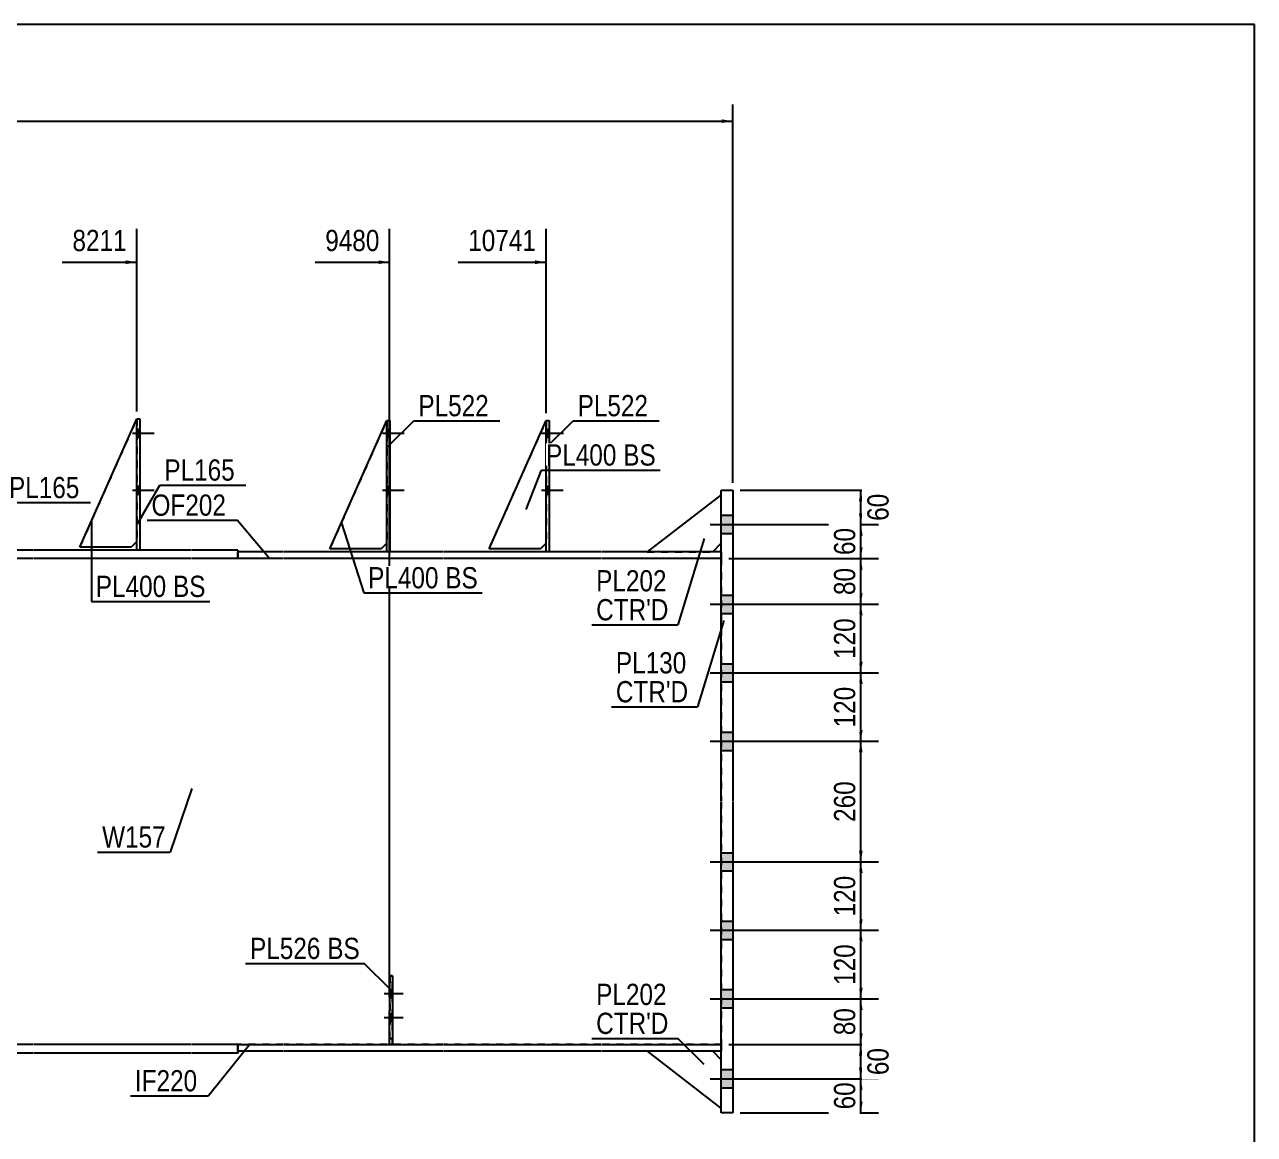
# Model space of a CAD drawing. Header units: millimetres. Extents: x 2 to 405, y 5 to 282.
# Drawn here: x 239.2 to 405, y 132.4 to 282 of the extents above; entities that cross this region are included whole.
import ezdxf

# ---------------------------------------------------------------- set-up
doc = ezdxf.new("R2010")
doc.units = ezdxf.units.MM
doc.linetypes.add('DXK_LINE_DOT1', pattern=[1.8814, 0.9407, -0.9407])
doc.linetypes.add('DXK_LINE_DOT2', pattern=[3.9198, 1.9599, -1.9599])
doc.styles.add('Arial Narrow', font='ARIALN.TTF', dxfattribs={"height": 0.2})

# ---------------------------------------------------------------- blocks, each defined once
blk = doc.blocks.new('Unknown-623473180-1210')
at = {"color": 5, "linetype": 'Continuous'}
for p, q in [((405, 282), (5, 282)), ((405, 5), (405, 282))]:
    blk.add_line(p, q, dxfattribs=at)
blk = doc.blocks.new('Bolt-623473180-1616 - 1485')
at = {"linetype": 'Continuous'}
for points in [[(309.92, 226.4), (309.92, 227.48), (309.54, 227.48), (309.54, 226.4)], [(309.92, 226.4), (309.92, 227.48), (309.54, 227.48), (309.54, 226.4)], [(309.92, 226.4), (309.92, 227.48), (309.54, 227.48), (309.54, 226.4)], [(309.92, 218.71), (309.92, 219.79), (309.54, 219.79), (309.54, 218.71)], [(309.92, 218.71), (309.92, 219.79), (309.54, 219.79), (309.54, 218.71)], [(309.92, 218.71), (309.92, 219.79), (309.54, 219.79), (309.54, 218.71)]]:
    blk.add_hatch(color=3, dxfattribs=at).paths.add_polyline_path(points)
at = {"color": 3, "linetype": 'Continuous'}
for p, q in [((309.54, 227.48), (309.92, 227.48)), ((309.54, 227.48), (309.92, 227.48)), ((309.54, 227.48), (309.92, 227.48)), ((308.92, 226.94), (311.85, 226.94)), ((308.92, 226.94), (311.85, 226.94)), ((308.92, 226.94), (311.85, 226.94)), ((309.54, 226.4), (309.92, 226.4)), ((309.54, 226.4), (309.92, 226.4)), ((309.54, 226.4), (309.92, 226.4)), ((308.92, 219.25), (311.84, 219.25)), ((308.92, 219.25), (311.84, 219.25)), ((308.92, 219.25), (311.84, 219.25)), ((309.54, 219.79), (309.92, 219.79)), ((309.54, 219.79), (309.92, 219.79)), ((309.54, 219.79), (309.92, 219.79)), ((309.54, 218.71), (309.92, 218.71)), ((309.54, 218.71), (309.92, 218.71)), ((309.54, 218.71), (309.92, 218.71))]:
    blk.add_line(p, q, dxfattribs=at)
blk = doc.blocks.new('Part-623473180-1509 - 1485')
at = {"color": 2, "linetype": 'Continuous'}
for p, q in [((274.11, 210.94), (267.96, 210.94)), ((267.96, 210.02), (267.96, 210.94)), ((295.59, 210.94), (274.21, 210.94)), ((316.88, 210.94), (295.69, 210.94)), ((333.14, 210.94), (316.98, 210.94)), ((333.14, 210.94), (333.14, 210.02)), ((274.11, 210.02), (267.96, 210.02)), ((295.59, 210.02), (274.21, 210.02)), ((316.88, 210.02), (295.69, 210.02)), ((333.14, 210.02), (316.98, 210.02))]:
    blk.add_line(p, q, dxfattribs=at)
blk = doc.blocks.new('Part-623473180-1514 - 1485')
at = {"color": 2, "linetype": 'Continuous'}
for p, q in [((126.71, 211.17), (107.38, 211.17)), ((107.38, 210.02), (107.38, 211.17)), ((148.18, 211.17), (126.81, 211.17)), ((194.99, 211.17), (148.28, 211.17)), ((218.94, 211.17), (195.09, 211.17)), ((240.41, 211.17), (219.04, 211.17)), ((261.71, 211.17), (240.51, 211.17)), ((267.96, 211.17), (261.81, 211.17)), ((267.96, 211.17), (267.96, 210.02)), ((126.71, 210.02), (107.38, 210.02)), ((148.18, 210.02), (126.81, 210.02)), ((194.99, 210.02), (148.28, 210.02)), ((218.94, 210.02), (195.09, 210.02)), ((240.41, 210.02), (219.04, 210.02)), ((261.71, 210.02), (240.51, 210.02)), ((267.96, 210.02), (261.81, 210.02))]:
    blk.add_line(p, q, dxfattribs=at)
blk = doc.blocks.new('Part-623473180-1885 - 1485')
at = {"color": 2, "linetype": 'Continuous'}
for p, q in [((323.14, 143.61), (333.14, 135.92)), ((333.14, 142.45), (331.98, 143.61))]:
    blk.add_line(p, q, dxfattribs=at)
at = {"color": 7, "linetype": 'DXK_LINE_DOT1'}
for p, q in [((331.98, 143.61), (323.14, 143.61)), ((333.14, 135.92), (333.14, 142.45))]:
    blk.add_line(p, q, dxfattribs=at)
blk = doc.blocks.new('Part-623473180-1580 - 1485')
at = {"color": 2, "linetype": 'Continuous'}
for p, q in [((267.96, 143.61), (267.96, 144.53)), ((267.96, 144.53), (274.11, 144.53)), ((274.21, 144.53), (295.59, 144.53)), ((295.69, 144.53), (316.88, 144.53)), ((316.98, 144.53), (333.14, 144.53)), ((333.14, 144.53), (333.14, 143.61)), ((274.11, 143.61), (267.96, 143.61)), ((295.59, 143.61), (274.21, 143.61)), ((316.88, 143.61), (295.69, 143.61)), ((333.14, 143.61), (316.98, 143.61))]:
    blk.add_line(p, q, dxfattribs=at)
blk = doc.blocks.new('Part-623473180-1718 - 1485')
at = {"color": 2, "linetype": 'Continuous'}
for p, q in [((254.36, 211.17), (254.36, 228.86)), ((254.36, 228.86), (254.75, 228.86)), ((254.75, 228.86), (254.74, 211.17))]:
    blk.add_line(p, q, dxfattribs=at)
at = {"color": 7, "linetype": 'DXK_LINE_DOT1'}
blk.add_line((254.74, 211.17), (254.36, 211.17), dxfattribs=at)
blk = doc.blocks.new('Part-623473180-1740 - 1485')
at = {"color": 2, "linetype": 'Continuous'}
for p, q in [((309.54, 210.94), (309.54, 228.63)), ((309.54, 228.63), (309.92, 228.63)), ((309.92, 228.63), (309.92, 210.94))]:
    blk.add_line(p, q, dxfattribs=at)
at = {"color": 7, "linetype": 'DXK_LINE_DOT1'}
blk.add_line((309.92, 210.94), (309.54, 210.94), dxfattribs=at)
blk = doc.blocks.new('Bolt-623473180-1615 - 1485')
at = {"linetype": 'Continuous'}
for points in [[(254.75, 226.4), (254.75, 227.48), (254.36, 227.48), (254.36, 226.4)], [(254.75, 226.4), (254.75, 227.48), (254.36, 227.48), (254.36, 226.4)], [(254.75, 226.4), (254.75, 227.48), (254.36, 227.48), (254.36, 226.4)], [(254.75, 218.71), (254.75, 219.79), (254.36, 219.79), (254.36, 218.71)], [(254.75, 218.71), (254.75, 219.79), (254.36, 219.79), (254.36, 218.71)], [(254.75, 218.71), (254.75, 219.79), (254.36, 219.79), (254.36, 218.71)]]:
    blk.add_hatch(color=3, dxfattribs=at).paths.add_polyline_path(points)
at = {"color": 3, "linetype": 'Continuous'}
for p, q in [((254.36, 227.48), (254.75, 227.48)), ((254.36, 227.48), (254.75, 227.48)), ((254.36, 227.48), (254.75, 227.48)), ((253.75, 226.94), (256.67, 226.94)), ((253.75, 226.94), (256.67, 226.94)), ((253.75, 226.94), (256.67, 226.94)), ((254.36, 226.4), (254.75, 226.4)), ((254.36, 226.4), (254.75, 226.4)), ((254.36, 226.4), (254.75, 226.4)), ((253.75, 219.25), (256.67, 219.25)), ((253.75, 219.25), (256.67, 219.25)), ((253.75, 219.25), (256.67, 219.25)), ((254.36, 219.79), (254.75, 219.79)), ((254.36, 219.79), (254.75, 219.79)), ((254.36, 219.79), (254.75, 219.79)), ((254.36, 218.71), (254.75, 218.71)), ((254.36, 218.71), (254.75, 218.71)), ((254.36, 218.71), (254.75, 218.71))]:
    blk.add_line(p, q, dxfattribs=at)
blk = doc.blocks.new('Bolt-623473180-1626 - 1485')
at = {"linetype": 'Continuous'}
for points in [[(288.45, 226.4), (288.45, 227.48), (288.06, 227.48), (288.06, 226.4)], [(288.45, 226.4), (288.45, 227.48), (288.06, 227.48), (288.06, 226.4)], [(288.45, 226.4), (288.45, 227.48), (288.06, 227.48), (288.06, 226.4)], [(288.45, 218.71), (288.45, 219.79), (288.06, 219.79), (288.06, 218.71)], [(288.45, 218.71), (288.45, 219.79), (288.06, 219.79), (288.06, 218.71)], [(288.45, 218.71), (288.45, 219.79), (288.06, 219.79), (288.06, 218.71)]]:
    blk.add_hatch(color=3, dxfattribs=at).paths.add_polyline_path(points)
at = {"color": 3, "linetype": 'Continuous'}
for p, q in [((288.06, 227.48), (288.45, 227.48)), ((288.06, 227.48), (288.45, 227.48)), ((288.06, 227.48), (288.45, 227.48)), ((287.45, 226.94), (290.37, 226.94)), ((287.45, 226.94), (290.37, 226.94)), ((287.45, 226.94), (290.37, 226.94)), ((288.06, 226.4), (288.45, 226.4)), ((288.06, 226.4), (288.45, 226.4)), ((288.06, 226.4), (288.45, 226.4)), ((287.45, 219.25), (290.37, 219.25)), ((287.45, 219.25), (290.37, 219.25)), ((287.45, 219.25), (290.37, 219.25)), ((288.06, 219.79), (288.45, 219.79)), ((288.06, 219.79), (288.45, 219.79)), ((288.06, 219.79), (288.45, 219.79)), ((288.06, 218.71), (288.45, 218.71)), ((288.06, 218.71), (288.45, 218.71)), ((288.06, 218.71), (288.45, 218.71))]:
    blk.add_line(p, q, dxfattribs=at)
blk = doc.blocks.new('Bolt-623473180-1629 - 1485')
at = {"linetype": 'Continuous'}
for points in [[(333.14, 215.86), (333.14, 213.4), (334.67, 213.4), (334.67, 215.86)], [(333.14, 215.86), (333.14, 213.4), (334.67, 213.4), (334.67, 215.86)], [(333.14, 205.09), (333.14, 202.63), (334.67, 202.63), (334.67, 205.09)], [(333.14, 205.09), (333.14, 202.63), (334.67, 202.63), (334.67, 205.09)], [(333.14, 195.86), (333.14, 193.4), (334.67, 193.4), (334.67, 195.86)], [(333.14, 195.86), (333.14, 193.4), (334.67, 193.4), (334.67, 195.86)], [(333.14, 186.63), (333.14, 184.17), (334.67, 184.17), (334.67, 186.63)], [(333.14, 186.63), (333.14, 184.17), (334.67, 184.17), (334.67, 186.63)], [(333.14, 170.38), (333.14, 167.92), (334.67, 167.92), (334.67, 170.38)], [(333.14, 170.38), (333.14, 167.92), (334.67, 167.92), (334.67, 170.38)], [(333.14, 161.15), (333.14, 158.68), (334.67, 158.68), (334.67, 161.15)], [(333.14, 161.15), (333.14, 158.68), (334.67, 158.68), (334.67, 161.15)], [(333.14, 151.92), (333.14, 149.45), (334.67, 149.45), (334.67, 151.92)], [(333.14, 151.92), (333.14, 149.45), (334.67, 149.45), (334.67, 151.92)], [(333.14, 141.15), (333.14, 138.68), (334.67, 138.68), (334.67, 141.15)], [(333.14, 141.15), (333.14, 138.68), (334.67, 138.68), (334.67, 141.15)]]:
    blk.add_hatch(color=3, dxfattribs=at).paths.add_polyline_path(points)
at = {"color": 3, "linetype": 'Continuous'}
for p, q in [((333.14, 215.86), (334.67, 215.86)), ((333.14, 215.86), (334.67, 215.86)), ((331.62, 214.63), (340.83, 214.63)), ((331.62, 214.63), (340.83, 214.63)), ((333.14, 213.4), (334.67, 213.4)), ((333.14, 213.4), (334.67, 213.4)), ((333.14, 205.09), (334.67, 205.09)), ((333.14, 205.09), (334.67, 205.09)), ((331.62, 203.86), (340.83, 203.86)), ((331.62, 203.86), (340.83, 203.86)), ((333.14, 202.63), (334.67, 202.63)), ((333.14, 202.63), (334.67, 202.63)), ((333.14, 195.86), (334.67, 195.86)), ((333.14, 195.86), (334.67, 195.86)), ((331.62, 194.63), (340.83, 194.63)), ((331.62, 194.63), (340.83, 194.63)), ((333.14, 193.4), (334.67, 193.4)), ((333.14, 193.4), (334.67, 193.4)), ((333.14, 186.63), (334.67, 186.63)), ((333.14, 186.63), (334.67, 186.63)), ((331.62, 185.4), (340.83, 185.4)), ((331.62, 185.4), (340.83, 185.4)), ((333.14, 184.17), (334.67, 184.17)), ((333.14, 184.17), (334.67, 184.17)), ((331.62, 169.15), (340.83, 169.15)), ((331.62, 169.15), (340.83, 169.15)), ((333.14, 170.38), (334.67, 170.38)), ((333.14, 170.38), (334.67, 170.38)), ((333.14, 167.92), (334.67, 167.92)), ((333.14, 167.92), (334.67, 167.92)), ((333.14, 161.15), (334.67, 161.15)), ((333.14, 161.15), (334.67, 161.15)), ((331.62, 159.92), (340.83, 159.92)), ((331.62, 159.92), (340.83, 159.92)), ((333.14, 158.68), (334.67, 158.68)), ((333.14, 158.68), (334.67, 158.68)), ((333.14, 151.92), (334.67, 151.92)), ((333.14, 151.92), (334.67, 151.92)), ((331.62, 150.68), (340.83, 150.68)), ((331.62, 150.68), (340.83, 150.68)), ((333.14, 149.45), (334.67, 149.45)), ((333.14, 149.45), (334.67, 149.45)), ((333.14, 141.15), (334.67, 141.15)), ((333.14, 141.15), (334.67, 141.15)), ((331.62, 139.92), (340.83, 139.92)), ((331.62, 139.92), (340.83, 139.92)), ((333.14, 138.68), (334.67, 138.68)), ((333.14, 138.68), (334.67, 138.68))]:
    blk.add_line(p, q, dxfattribs=at)
blk = doc.blocks.new('Part-623473180-1637 - 1485')
at = {"color": 2, "linetype": 'Continuous'}
for p, q in [((202.63, 210.02), (202.63, 201.55)), ((202.63, 177.32), (202.63, 192.32)), ((202.63, 144.53), (202.63, 177.22))]:
    blk.add_line(p, q, dxfattribs=at)
at = {"color": 7, "linetype": 'DXK_LINE_DOT1'}
for p, q in [((218.94, 210.02), (202.63, 210.02)), ((240.41, 210.02), (219.04, 210.02)), ((261.71, 210.02), (240.51, 210.02)), ((274.11, 210.02), (261.81, 210.02)), ((295.59, 210.02), (274.21, 210.02)), ((316.88, 210.02), (295.69, 210.02)), ((333.14, 210.02), (316.98, 210.02)), ((333.14, 210.02), (333.14, 177.32)), ((333.14, 177.22), (333.14, 144.53)), ((218.94, 144.53), (202.63, 144.53)), ((240.41, 144.53), (219.04, 144.53)), ((261.71, 144.53), (240.51, 144.53)), ((274.11, 144.53), (261.81, 144.53)), ((295.59, 144.53), (274.21, 144.53)), ((316.88, 144.53), (295.69, 144.53)), ((333.14, 144.53), (316.98, 144.53))]:
    blk.add_line(p, q, dxfattribs=at)
blk = doc.blocks.new('Part-623473180-1880 - 1485')
at = {"color": 2, "linetype": 'Continuous'}
for p, q in [((333.14, 218.63), (323.14, 210.94)), ((331.98, 210.94), (333.14, 212.09))]:
    blk.add_line(p, q, dxfattribs=at)
at = {"color": 7, "linetype": 'DXK_LINE_DOT1'}
for p, q in [((333.14, 212.09), (333.14, 218.63)), ((323.14, 210.94), (331.98, 210.94))]:
    blk.add_line(p, q, dxfattribs=at)
blk = doc.blocks.new('Part-623473180-1780 - 1485')
at = {"color": 2, "linetype": 'Continuous'}
for p, q in [((288.43, 144.55), (288.44, 153.79)), ((288.44, 153.79), (288.82, 153.79)), ((288.82, 153.79), (288.82, 144.55)), ((288.82, 144.55), (288.43, 144.55))]:
    blk.add_line(p, q, dxfattribs=at)
at = {"color": 7, "linetype": 'DXK_LINE_DOT1'}
blk.add_line((288.43, 145.32), (288.82, 145.32), dxfattribs=at)
blk = doc.blocks.new('Part-623473180-1785 - 1485')
at = {"color": 2, "linetype": 'Continuous'}
for p, q in [((280.37, 211.32), (288.06, 228.63)), ((287.29, 211.32), (280.37, 211.32)), ((288.06, 212.09), (287.29, 211.32))]:
    blk.add_line(p, q, dxfattribs=at)
at = {"color": 7, "linetype": 'DXK_LINE_DOT1'}
blk.add_line((288.06, 228.63), (288.06, 212.09), dxfattribs=at)
blk = doc.blocks.new('Part-623473180-1790 - 1485')
at = {"color": 2, "linetype": 'Continuous'}
for p, q in [((288.06, 210.94), (288.06, 228.63)), ((288.06, 228.63), (288.45, 228.63)), ((288.45, 228.63), (288.45, 210.94))]:
    blk.add_line(p, q, dxfattribs=at)
at = {"color": 7, "linetype": 'DXK_LINE_DOT1'}
blk.add_line((288.45, 210.94), (288.06, 210.94), dxfattribs=at)
blk = doc.blocks.new('Part-623473180-1914 - 1485')
at = {"color": 2, "linetype": 'Continuous'}
for p, q in [((333.14, 177.32), (333.14, 219.25)), ((333.14, 219.25), (334.67, 219.25)), ((334.67, 219.25), (334.67, 177.32)), ((333.14, 135.3), (333.14, 177.22)), ((334.67, 177.22), (334.68, 135.3)), ((334.68, 135.3), (333.14, 135.3))]:
    blk.add_line(p, q, dxfattribs=at)
blk = doc.blocks.new('Part-623473180-1973 - 1485')
at = {"color": 2, "linetype": 'Continuous'}
for p, q in [((126.71, 144.53), (105.07, 144.53)), ((105.07, 144.53), (105.07, 143.38)), ((148.18, 144.53), (126.81, 144.53)), ((194.99, 144.53), (148.28, 144.53)), ((218.94, 144.53), (195.09, 144.53)), ((240.41, 144.53), (219.04, 144.53)), ((261.71, 144.53), (240.51, 144.53)), ((267.96, 144.53), (261.81, 144.53)), ((267.96, 144.53), (267.96, 143.38)), ((126.71, 143.38), (105.07, 143.38)), ((148.18, 143.38), (126.81, 143.38)), ((194.99, 143.38), (148.28, 143.38)), ((218.94, 143.38), (195.09, 143.38)), ((240.41, 143.38), (219.04, 143.38)), ((261.71, 143.38), (240.51, 143.38)), ((267.96, 143.38), (261.81, 143.38))]:
    blk.add_line(p, q, dxfattribs=at)
blk = doc.blocks.new('Part-623473180-6126 - 1485')
at = {"color": 2, "linetype": 'Continuous'}
for p, q in [((246.67, 211.56), (254.36, 228.86)), ((254.36, 212.32), (253.59, 211.55)), ((253.59, 211.55), (246.67, 211.56))]:
    blk.add_line(p, q, dxfattribs=at)
at = {"color": 7, "linetype": 'DXK_LINE_DOT1'}
blk.add_line((254.36, 228.86), (254.36, 212.32), dxfattribs=at)
blk = doc.blocks.new('Part-623473180-6127 - 1485')
at = {"color": 7, "linetype": 'DXK_LINE_DOT1'}
for p, q in [((288.44, 153.79), (288.43, 144.55)), ((288.82, 153.79), (288.44, 153.79)), ((288.82, 144.55), (288.82, 153.79)), ((288.43, 144.55), (288.82, 144.55))]:
    blk.add_line(p, q, dxfattribs=at)
blk = doc.blocks.new('Part-623473180-6130 - 1485')
at = {"color": 2, "linetype": 'Continuous'}
for p, q in [((301.84, 211.32), (309.54, 228.63)), ((308.77, 211.32), (301.84, 211.32)), ((309.54, 212.09), (308.77, 211.32))]:
    blk.add_line(p, q, dxfattribs=at)
at = {"color": 7, "linetype": 'DXK_LINE_DOT1'}
blk.add_line((309.54, 228.63), (309.54, 212.09), dxfattribs=at)
blk = doc.blocks.new('Part-623473180-6132 - 1485')
at = {"color": 7, "linetype": 'DXK_LINE_DOT1'}
for p, q in [((280.37, 211.32), (288.06, 228.63)), ((287.29, 211.32), (280.37, 211.32)), ((288.06, 212.09), (287.29, 211.32))]:
    blk.add_line(p, q, dxfattribs=at)
blk = doc.blocks.new('Part-623473180-6139 - 1485')
at = {"color": 7, "linetype": 'DXK_LINE_DOT1'}
for p, q in [((246.67, 211.56), (254.36, 228.86)), ((254.36, 212.32), (253.59, 211.55)), ((253.59, 211.55), (246.67, 211.56))]:
    blk.add_line(p, q, dxfattribs=at)
blk = doc.blocks.new('Part-623473180-6140 - 1485')
at = {"color": 7, "linetype": 'DXK_LINE_DOT1'}
for p, q in [((301.84, 211.32), (309.54, 228.63)), ((308.77, 211.32), (301.84, 211.32)), ((309.54, 212.09), (308.77, 211.32))]:
    blk.add_line(p, q, dxfattribs=at)
blk = doc.blocks.new('Bolt-623473180-6144 - 1485')
at = {"linetype": 'Continuous'}
for points in [[(288.82, 150.87), (288.82, 151.95), (288.44, 151.95), (288.43, 150.87)], [(288.82, 147.63), (288.82, 148.71), (288.43, 148.71), (288.43, 147.63)]]:
    blk.add_hatch(color=3, dxfattribs=at).paths.add_polyline_path(points)
at = {"color": 3, "linetype": 'Continuous'}
for p, q in [((287.7, 151.41), (290.24, 151.41)), ((288.43, 150.87), (288.82, 150.87)), ((288.44, 151.95), (288.82, 151.95)), ((287.7, 148.17), (290.24, 148.17)), ((288.43, 148.71), (288.82, 148.71)), ((288.43, 147.63), (288.82, 147.63))]:
    blk.add_line(p, q, dxfattribs=at)
blk = doc.blocks.new('Bolt-623473180-6159 - 1485')
at = {"color": 3, "linetype": 'DXK_LINE_DOT2'}
for p, q in [((287.7, 151.41), (290.24, 151.41)), ((288.43, 150.87), (288.82, 150.87)), ((288.44, 151.95), (288.82, 151.95)), ((287.7, 148.17), (290.24, 148.17)), ((288.43, 148.71), (288.82, 148.71)), ((288.43, 147.63), (288.82, 147.63))]:
    blk.add_line(p, q, dxfattribs=at)
blk = doc.blocks.new('StraightDimension-623473180-12924 - 1485')
at = {"linetype": 'Continuous'}
blk.add_hatch(color=7, dxfattribs=at).paths.add_polyline_path([(286.93, 250.22), (288.43, 249.97), (286.93, 249.72)])
at = {"color": 7, "linetype": 'Continuous'}
for p, q in [((288.43, 150.92), (288.43, 254.47)), ((278.37, 249.97), (288.43, 249.97))]:
    blk.add_line(p, q, dxfattribs=at)
at = {"color": 0}
blk.add_wipeout([(287.66, 250.87), (287.66, 255.07), (279.15, 255.07), (279.15, 250.87)], dxfattribs=at)
at = {"color": 3, "style": 'Arial Narrow'}
blk.add_text('9480', height=2.863, dxfattribs=at).set_placement((279.75, 251.47))
blk = doc.blocks.new('StraightDimension-623473180-5554 - 1485')
at = {"linetype": 'Continuous'}
for points in [[(351.69, 217.75), (351.94, 219.25), (352.19, 217.75)], [(352.19, 216.13), (351.94, 214.63), (351.69, 216.13)]]:
    blk.add_hatch(color=7, dxfattribs=at).paths.add_polyline_path(points)
at = {"color": 7, "linetype": 'Continuous'}
for p, q in [((335.67, 219.25), (354.19, 219.25)), ((351.94, 214.63), (351.94, 219.25)), ((334.14, 214.63), (354.19, 214.63))]:
    blk.add_line(p, q, dxfattribs=at)
at = {"color": 0}
blk.add_wipeout([(356.29, 219.37), (352.09, 219.37), (352.09, 214.51), (356.29, 214.51)], dxfattribs=at)
at = {"color": 3, "style": 'Arial Narrow'}
blk.add_text('60', height=2.863, rotation=90.0002, dxfattribs=at).set_placement((355.69, 215.11))
blk = doc.blocks.new('StraightDimension-623473180-5564 - 1485')
at = {"linetype": 'Continuous'}
for points in [[(351.69, 138.42), (351.94, 139.92), (352.19, 138.42)], [(352.19, 136.8), (351.94, 135.3), (351.69, 136.8)]]:
    blk.add_hatch(color=7, dxfattribs=at).paths.add_polyline_path(points)
at = {"color": 7, "linetype": 'Continuous'}
for p, q in [((334.14, 139.92), (354.34, 139.92)), ((351.94, 135.3), (351.94, 139.92)), ((335.68, 135.3), (354.34, 135.3))]:
    blk.add_line(p, q, dxfattribs=at)
at = {"color": 0}
blk.add_wipeout([(351.79, 140.04), (347.59, 140.04), (347.59, 135.18), (351.79, 135.18)], dxfattribs=at)
at = {"color": 3, "style": 'Arial Narrow'}
blk.add_text('60', height=2.863, rotation=90.0002, dxfattribs=at).set_placement((351.19, 135.78))
blk = doc.blocks.new('StraightDimension-623473180-5555 - 1485')
at = {"linetype": 'Continuous'}
for points in [[(351.69, 213.13), (351.94, 214.63), (352.19, 213.13)], [(352.19, 211.52), (351.94, 210.02), (351.69, 211.52)]]:
    blk.add_hatch(color=7, dxfattribs=at).paths.add_polyline_path(points)
at = {"color": 7, "linetype": 'Continuous'}
for p, q in [((334.14, 214.63), (354.34, 214.63)), ((351.94, 210.02), (351.94, 214.63)), ((334.14, 210.02), (354.34, 210.02))]:
    blk.add_line(p, q, dxfattribs=at)
at = {"color": 0}
blk.add_wipeout([(351.79, 214.75), (347.59, 214.75), (347.59, 209.9), (351.79, 209.9)], dxfattribs=at)
at = {"color": 3, "style": 'Arial Narrow'}
blk.add_text('60', height=2.863, rotation=90.0002, dxfattribs=at).set_placement((351.19, 210.5))
blk = doc.blocks.new('StraightDimension-623473180-2242 - 1485')
at = {"linetype": 'Continuous'}
blk.add_hatch(color=7, dxfattribs=at).paths.add_polyline_path([(333.17, 269.23), (334.67, 268.98), (333.17, 268.73)])
at = {"color": 7, "linetype": 'Continuous'}
for p, q in [((334.67, 220.25), (334.67, 271.23)), ((36.82, 268.98), (334.67, 268.98))]:
    blk.add_line(p, q, dxfattribs=at)
blk = doc.blocks.new('StraightDimension-623473180-5556 - 1485')
at = {"linetype": 'Continuous'}
for points in [[(351.69, 208.52), (351.94, 210.02), (352.19, 208.52)], [(352.19, 205.36), (351.94, 203.86), (351.69, 205.36)]]:
    blk.add_hatch(color=7, dxfattribs=at).paths.add_polyline_path(points)
at = {"color": 7, "linetype": 'Continuous'}
for p, q in [((334.14, 210.02), (354.34, 210.02)), ((351.94, 203.86), (351.94, 210.02)), ((334.14, 203.86), (354.34, 203.86))]:
    blk.add_line(p, q, dxfattribs=at)
at = {"color": 0}
blk.add_wipeout([(351.79, 209.37), (347.59, 209.37), (347.59, 204.51), (351.79, 204.51)], dxfattribs=at)
at = {"color": 3, "style": 'Arial Narrow'}
blk.add_text('80', height=2.863, rotation=90.0002, dxfattribs=at).set_placement((351.19, 205.11))
blk = doc.blocks.new('StraightDimension-623473180-5557 - 1485')
at = {"linetype": 'Continuous'}
for points in [[(351.69, 202.36), (351.94, 203.86), (352.19, 202.36)], [(352.19, 196.13), (351.94, 194.63), (351.69, 196.13)]]:
    blk.add_hatch(color=7, dxfattribs=at).paths.add_polyline_path(points)
at = {"color": 7, "linetype": 'Continuous'}
for p, q in [((334.14, 203.86), (354.34, 203.86)), ((351.94, 194.63), (351.94, 203.86)), ((334.14, 194.63), (354.34, 194.63))]:
    blk.add_line(p, q, dxfattribs=at)
at = {"color": 0}
blk.add_wipeout([(351.79, 202.59), (347.59, 202.59), (347.59, 195.9), (351.79, 195.9)], dxfattribs=at)
at = {"color": 3, "style": 'Arial Narrow'}
blk.add_text('120', height=2.863, rotation=90.0002, dxfattribs=at).set_placement((351.19, 196.5))
blk = doc.blocks.new('StraightDimension-623473180-5558 - 1485')
at = {"linetype": 'Continuous'}
for points in [[(351.69, 193.13), (351.94, 194.63), (352.19, 193.13)], [(352.19, 186.9), (351.94, 185.4), (351.69, 186.9)]]:
    blk.add_hatch(color=7, dxfattribs=at).paths.add_polyline_path(points)
at = {"color": 7, "linetype": 'Continuous'}
for p, q in [((334.14, 194.63), (354.34, 194.63)), ((351.94, 185.4), (351.94, 194.63)), ((334.14, 185.4), (354.34, 185.4))]:
    blk.add_line(p, q, dxfattribs=at)
at = {"color": 0}
blk.add_wipeout([(351.79, 193.36), (347.59, 193.36), (347.59, 186.67), (351.79, 186.67)], dxfattribs=at)
at = {"color": 3, "style": 'Arial Narrow'}
blk.add_text('120', height=2.863, rotation=90.0002, dxfattribs=at).set_placement((351.19, 187.27))
blk = doc.blocks.new('StraightDimension-623473180-5559 - 1485')
at = {"linetype": 'Continuous'}
for points in [[(351.69, 183.9), (351.94, 185.4), (352.19, 183.9)], [(352.19, 170.65), (351.94, 169.15), (351.69, 170.65)]]:
    blk.add_hatch(color=7, dxfattribs=at).paths.add_polyline_path(points)
at = {"color": 7, "linetype": 'Continuous'}
for p, q in [((334.14, 185.4), (354.34, 185.4)), ((351.94, 169.15), (351.94, 185.4)), ((334.14, 169.15), (354.34, 169.15))]:
    blk.add_line(p, q, dxfattribs=at)
at = {"color": 0}
blk.add_wipeout([(351.79, 180.62), (347.59, 180.62), (347.59, 173.93), (351.79, 173.93)], dxfattribs=at)
at = {"color": 3, "style": 'Arial Narrow'}
blk.add_text('260', height=2.863, rotation=90.0002, dxfattribs=at).set_placement((351.19, 174.53))
blk = doc.blocks.new('StraightDimension-623473180-5560 - 1485')
at = {"linetype": 'Continuous'}
for points in [[(351.69, 167.65), (351.94, 169.15), (352.19, 167.65)], [(352.19, 161.42), (351.94, 159.92), (351.69, 161.42)]]:
    blk.add_hatch(color=7, dxfattribs=at).paths.add_polyline_path(points)
at = {"color": 7, "linetype": 'Continuous'}
for p, q in [((334.14, 169.15), (354.34, 169.15)), ((351.94, 159.92), (351.94, 169.15)), ((334.14, 159.92), (354.34, 159.92))]:
    blk.add_line(p, q, dxfattribs=at)
at = {"color": 0}
blk.add_wipeout([(351.79, 167.87), (347.59, 167.87), (347.59, 161.19), (351.79, 161.19)], dxfattribs=at)
at = {"color": 3, "style": 'Arial Narrow'}
blk.add_text('120', height=2.863, rotation=90.0002, dxfattribs=at).set_placement((351.19, 161.79))
blk = doc.blocks.new('StraightDimension-623473180-5561 - 1485')
at = {"linetype": 'Continuous'}
for points in [[(351.69, 158.42), (351.94, 159.92), (352.19, 158.42)], [(352.19, 152.18), (351.94, 150.68), (351.69, 152.18)]]:
    blk.add_hatch(color=7, dxfattribs=at).paths.add_polyline_path(points)
at = {"color": 7, "linetype": 'Continuous'}
for p, q in [((334.14, 159.92), (354.34, 159.92)), ((351.94, 150.68), (351.94, 159.92)), ((334.14, 150.68), (354.34, 150.68))]:
    blk.add_line(p, q, dxfattribs=at)
at = {"color": 0}
blk.add_wipeout([(351.79, 158.64), (347.59, 158.64), (347.59, 151.96), (351.79, 151.96)], dxfattribs=at)
at = {"color": 3, "style": 'Arial Narrow'}
blk.add_text('120', height=2.863, rotation=90.0002, dxfattribs=at).set_placement((351.19, 152.56))
blk = doc.blocks.new('StraightDimension-623473180-5562 - 1485')
at = {"linetype": 'Continuous'}
for points in [[(351.69, 149.18), (351.94, 150.68), (352.19, 149.18)], [(352.19, 146.03), (351.94, 144.53), (351.69, 146.03)]]:
    blk.add_hatch(color=7, dxfattribs=at).paths.add_polyline_path(points)
at = {"color": 7, "linetype": 'Continuous'}
for p, q in [((334.14, 150.68), (354.34, 150.68)), ((351.94, 144.53), (351.94, 150.68)), ((334.14, 144.53), (354.34, 144.53))]:
    blk.add_line(p, q, dxfattribs=at)
at = {"color": 0}
blk.add_wipeout([(351.79, 150.04), (347.59, 150.04), (347.59, 145.18), (351.79, 145.18)], dxfattribs=at)
at = {"color": 3, "style": 'Arial Narrow'}
blk.add_text('80', height=2.863, rotation=90.0002, dxfattribs=at).set_placement((351.19, 145.78))
blk = doc.blocks.new('StraightDimension-623473180-5563 - 1485')
at = {"linetype": 'Continuous'}
for points in [[(351.69, 143.03), (351.94, 144.53), (352.19, 143.03)], [(352.19, 141.42), (351.94, 139.92), (351.69, 141.42)]]:
    blk.add_hatch(color=7, dxfattribs=at).paths.add_polyline_path(points)
at = {"color": 7, "linetype": 'Continuous'}
for p, q in [((334.14, 144.53), (354.19, 144.53)), ((351.94, 139.92), (351.94, 144.53)), ((334.14, 139.92), (354.19, 139.92))]:
    blk.add_line(p, q, dxfattribs=at)
at = {"color": 0}
blk.add_wipeout([(356.29, 144.65), (352.09, 144.65), (352.09, 139.8), (356.29, 139.8)], dxfattribs=at)
at = {"color": 3, "style": 'Arial Narrow'}
blk.add_text('60', height=2.863, rotation=90.0002, dxfattribs=at).set_placement((355.69, 140.4))
blk = doc.blocks.new('StraightDimension-623473180-12923 - 1485')
at = {"linetype": 'Continuous'}
blk.add_hatch(color=7, dxfattribs=at).paths.add_polyline_path([(308.04, 250.22), (309.54, 249.97), (308.04, 249.72)])
at = {"color": 7, "linetype": 'Continuous'}
for p, q in [((309.54, 229.63), (309.54, 254.47)), ((297.65, 249.97), (309.54, 249.97))]:
    blk.add_line(p, q, dxfattribs=at)
at = {"color": 0}
blk.add_wipeout([(308.76, 250.87), (308.76, 255.07), (298.42, 255.07), (298.42, 250.87)], dxfattribs=at)
at = {"color": 3, "style": 'Arial Narrow'}
blk.add_text('10741', height=2.863, dxfattribs=at).set_placement((299.02, 251.47))
blk = doc.blocks.new('StraightDimension-623473180-12925 - 1485')
at = {"linetype": 'Continuous'}
blk.add_hatch(color=7, dxfattribs=at).paths.add_polyline_path([(252.86, 250.22), (254.36, 249.97), (252.86, 249.72)])
at = {"color": 7, "linetype": 'Continuous'}
for p, q in [((254.36, 229.86), (254.36, 254.47)), ((244.3, 249.97), (254.36, 249.97))]:
    blk.add_line(p, q, dxfattribs=at)
at = {"color": 0}
blk.add_wipeout([(253.59, 250.87), (253.59, 255.07), (245.07, 255.07), (245.07, 250.87)], dxfattribs=at)
at = {"color": 3, "style": 'Arial Narrow'}
blk.add_text('8211', height=2.863, dxfattribs=at).set_placement((245.67, 251.47))
blk = doc.blocks.new('Mark-623473180-1505 - 1485')
at = {"color": 7, "linetype": 'Continuous'}
blk.add_line((272.19, 210.08), (267.88, 215.2), dxfattribs=at)
at = {"color": 0}
blk.add_wipeout([(266.38, 215.8), (266.38, 218.8), (256.33, 218.8), (256.33, 215.8)], dxfattribs=at)
blk.add_wipeout([(266.38, 215.8), (266.38, 218.8), (256.33, 218.8), (256.33, 215.8)], dxfattribs=at)
at = {"color": 7, "linetype": 'Continuous'}
blk.add_line((255.73, 215.2), (267.88, 215.2), dxfattribs=at)
at = {"color": 3, "style": 'Arial Narrow'}
blk.add_text('OF202', height=2.863, dxfattribs=at).set_placement((256.33, 215.8))
blk = doc.blocks.new('Mark-623473180-1881 - 1485')
at = {"color": 7, "linetype": 'Continuous'}
blk.add_line((330.81, 141.81), (327.27, 145.35), dxfattribs=at)
at = {"color": 0}
for points in [[(325.77, 149.85), (325.77, 152.85), (316.27, 152.85), (316.27, 149.85)], [(326.03, 145.95), (326.03, 148.95), (316.27, 148.95), (316.27, 145.95)]]:
    blk.add_wipeout(points, dxfattribs=at)
for points in [[(325.77, 149.85), (325.77, 152.85), (316.27, 152.85), (316.27, 149.85)], [(326.03, 145.95), (326.03, 148.95), (316.27, 148.95), (316.27, 145.95)]]:
    blk.add_wipeout(points, dxfattribs=at)
at = {"color": 7, "linetype": 'Continuous'}
blk.add_line((315.67, 145.35), (327.27, 145.35), dxfattribs=at)
at = {"color": 3, "style": 'Arial Narrow'}
blk.add_text('PL202', height=2.863, dxfattribs=at).set_placement((316.27, 149.85))
at = {"color": 1, "style": 'Arial Narrow'}
blk.add_text("CTR'D", height=2.863, dxfattribs=at).set_placement((316.27, 145.95))
blk = doc.blocks.new('Mark-623473180-1576 - 1485')
at = {"color": 7, "linetype": 'Continuous'}
blk.add_line((269.52, 144.49), (263.99, 137.61), dxfattribs=at)
at = {"color": 0}
blk.add_wipeout([(262.49, 138.21), (262.49, 141.21), (254.09, 141.21), (254.09, 138.21)], dxfattribs=at)
blk.add_wipeout([(262.49, 138.21), (262.49, 141.21), (254.09, 141.21), (254.09, 138.21)], dxfattribs=at)
at = {"color": 7, "linetype": 'Continuous'}
blk.add_line((253.49, 137.61), (263.99, 137.61), dxfattribs=at)
at = {"color": 3, "style": 'Arial Narrow'}
blk.add_text('IF220', height=2.863, dxfattribs=at).set_placement((254.09, 138.21))
blk = doc.blocks.new('Mark-623473180-1910 - 1485')
at = {"color": 7, "linetype": 'Continuous'}
blk.add_line((333.47, 201.69), (329.93, 190.05), dxfattribs=at)
at = {"color": 0}
for points in [[(328.43, 194.55), (328.43, 197.55), (318.93, 197.55), (318.93, 194.55)], [(328.68, 190.65), (328.68, 193.65), (318.93, 193.65), (318.93, 190.65)]]:
    blk.add_wipeout(points, dxfattribs=at)
for points in [[(328.43, 194.55), (328.43, 197.55), (318.93, 197.55), (318.93, 194.55)], [(328.68, 190.65), (328.68, 193.65), (318.93, 193.65), (318.93, 190.65)]]:
    blk.add_wipeout(points, dxfattribs=at)
at = {"color": 7, "linetype": 'Continuous'}
blk.add_line((318.33, 190.05), (329.93, 190.05), dxfattribs=at)
at = {"color": 3, "style": 'Arial Narrow'}
blk.add_text('PL130', height=2.863, dxfattribs=at).set_placement((318.93, 194.55))
at = {"color": 1, "style": 'Arial Narrow'}
blk.add_text("CTR'D", height=2.863, dxfattribs=at).set_placement((318.93, 190.65))
blk = doc.blocks.new('Mark-623473180-1736 - 1485')
at = {"color": 0}
blk.add_wipeout([(323.27, 229.21), (323.27, 232.21), (313.77, 232.21), (313.77, 229.21)], dxfattribs=at)
blk.add_wipeout([(323.27, 229.21), (323.27, 232.21), (313.77, 232.21), (313.77, 229.21)], dxfattribs=at)
at = {"color": 7, "linetype": 'Continuous'}
for p, q in [((309.64, 225.07), (313.17, 228.61)), ((313.17, 228.61), (324.77, 228.61))]:
    blk.add_line(p, q, dxfattribs=at)
at = {"color": 3, "style": 'Arial Narrow'}
blk.add_text('PL522', height=2.863, dxfattribs=at).set_placement((313.77, 229.21))
blk = doc.blocks.new('Mark-623473180-1633 - 1485')
at = {"color": 0}
blk.add_wipeout([(258.26, 171.07), (258.26, 174.07), (249.67, 174.07), (249.67, 171.07)], dxfattribs=at)
blk.add_wipeout([(258.26, 171.07), (258.26, 174.07), (249.67, 174.07), (249.67, 171.07)], dxfattribs=at)
at = {"color": 7, "linetype": 'Continuous'}
for p in [(261.76, 179.04), (249.07, 170.47)]:
    blk.add_line(p, (258.86, 170.47), dxfattribs=at)
at = {"color": 3, "style": 'Arial Narrow'}
blk.add_text('W157', height=2.863, dxfattribs=at).set_placement((249.67, 171.07))
blk = doc.blocks.new('Mark-623473180-1714 - 1485')
at = {"color": 0}
blk.add_wipeout([(267.56, 220.53), (267.56, 223.53), (258.06, 223.53), (258.06, 220.53)], dxfattribs=at)
blk.add_wipeout([(267.56, 220.53), (267.56, 223.53), (258.06, 223.53), (258.06, 220.53)], dxfattribs=at)
at = {"color": 7, "linetype": 'Continuous'}
for p, q in [((254.46, 214.73), (257.46, 219.93)), ((257.46, 219.93), (269.06, 219.93))]:
    blk.add_line(p, q, dxfattribs=at)
at = {"color": 3, "style": 'Arial Narrow'}
blk.add_text('PL165', height=2.863, dxfattribs=at).set_placement((258.06, 220.53))
blk = doc.blocks.new('Mark-623473180-1771 - 1485')
at = {"color": 0}
blk.add_wipeout([(246.62, 218.17), (246.62, 221.17), (237.12, 221.17), (237.12, 218.17)], dxfattribs=at)
blk.add_wipeout([(246.62, 218.17), (246.62, 221.17), (237.12, 221.17), (237.12, 218.17)], dxfattribs=at)
at = {"color": 7, "linetype": 'Continuous'}
for p, q in [((232.99, 225.3), (236.52, 217.57)), ((236.52, 217.57), (248.12, 217.57))]:
    blk.add_line(p, q, dxfattribs=at)
at = {"color": 3, "style": 'Arial Narrow'}
blk.add_text('PL165', height=2.863, dxfattribs=at).set_placement((237.12, 218.17))
blk = doc.blocks.new('Mark-623473180-1786 - 1485')
at = {"color": 0}
blk.add_wipeout([(301.8, 229.21), (301.8, 232.21), (292.3, 232.21), (292.3, 229.21)], dxfattribs=at)
blk.add_wipeout([(301.8, 229.21), (301.8, 232.21), (292.3, 232.21), (292.3, 229.21)], dxfattribs=at)
at = {"color": 7, "linetype": 'Continuous'}
for p, q in [((288.16, 225.07), (291.7, 228.61)), ((291.7, 228.61), (303.3, 228.61))]:
    blk.add_line(p, q, dxfattribs=at)
at = {"color": 3, "style": 'Arial Narrow'}
blk.add_text('PL522', height=2.863, dxfattribs=at).set_placement((292.3, 229.21))
blk = doc.blocks.new('Mark-623473180-1876 - 1485')
at = {"color": 7, "linetype": 'Continuous'}
blk.add_line((330.81, 212.73), (327.27, 201.1), dxfattribs=at)
at = {"color": 0}
for points in [[(325.77, 205.6), (325.77, 208.6), (316.27, 208.6), (316.27, 205.6)], [(326.02, 201.7), (326.02, 204.7), (316.27, 204.7), (316.27, 201.7)]]:
    blk.add_wipeout(points, dxfattribs=at)
for points in [[(325.77, 205.6), (325.77, 208.6), (316.27, 208.6), (316.27, 205.6)], [(326.02, 201.7), (326.02, 204.7), (316.27, 204.7), (316.27, 201.7)]]:
    blk.add_wipeout(points, dxfattribs=at)
at = {"color": 7, "linetype": 'Continuous'}
blk.add_line((315.67, 201.1), (327.27, 201.1), dxfattribs=at)
at = {"color": 3, "style": 'Arial Narrow'}
blk.add_text('PL202', height=2.863, dxfattribs=at).set_placement((316.27, 205.6))
at = {"color": 1, "style": 'Arial Narrow'}
blk.add_text("CTR'D", height=2.863, dxfattribs=at).set_placement((316.27, 201.7))
blk = doc.blocks.new('MarkSet-623473180-6403 - 1485')
at = {"color": 0}
for points in [[(258.33, 204.85), (258.33, 207.85), (248.82, 207.85), (248.82, 204.85)], [(263.61, 204.85), (263.61, 207.85), (259.23, 207.85), (259.23, 204.85)]]:
    blk.add_wipeout(points, dxfattribs=at)
for points in [[(258.33, 204.85), (258.33, 207.85), (248.82, 207.85), (248.82, 204.85)], [(263.61, 204.85), (263.61, 207.85), (259.23, 207.85), (259.23, 204.85)]]:
    blk.add_wipeout(points, dxfattribs=at)
at = {"color": 7, "linetype": 'Continuous'}
for p, q in [((248.22, 215.03), (248.22, 204.25)), ((248.22, 204.25), (264.21, 204.25))]:
    blk.add_line(p, q, dxfattribs=at)
at = {"color": 3, "style": 'Arial Narrow'}
for s, p in [('PL400', (248.82, 204.85)), ('BS', (259.23, 204.85))]:
    blk.add_text(s, height=2.863, dxfattribs=at).set_placement(p)
blk = doc.blocks.new('MarkSet-623473180-6414 - 1485')
at = {"color": 0}
for points in [[(319.02, 222.56), (319.02, 225.56), (309.51, 225.56), (309.51, 222.56)], [(324.3, 222.56), (324.3, 225.56), (319.92, 225.56), (319.92, 222.56)]]:
    blk.add_wipeout(points, dxfattribs=at)
for points in [[(319.02, 222.56), (319.02, 225.56), (309.51, 225.56), (309.51, 222.56)], [(324.3, 222.56), (324.3, 225.56), (319.92, 225.56), (319.92, 222.56)]]:
    blk.add_wipeout(points, dxfattribs=at)
at = {"color": 7, "linetype": 'Continuous'}
for p, q in [((306.84, 216.66), (308.91, 221.96)), ((308.91, 221.96), (324.9, 221.96))]:
    blk.add_line(p, q, dxfattribs=at)
at = {"color": 3, "style": 'Arial Narrow'}
for s, p in [('PL400', (309.51, 222.56)), ('BS', (319.92, 222.56))]:
    blk.add_text(s, height=2.863, dxfattribs=at).set_placement(p)
blk = doc.blocks.new('MarkSet-623473180-8156 - 1485')
at = {"color": 0}
for points in [[(279.12, 156.05), (279.12, 159.05), (269.61, 159.05), (269.61, 156.05)], [(284.4, 156.05), (284.4, 159.05), (280.02, 159.05), (280.02, 156.05)]]:
    blk.add_wipeout(points, dxfattribs=at)
for points in [[(279.12, 156.05), (279.12, 159.05), (269.61, 159.05), (269.61, 156.05)], [(284.4, 156.05), (284.4, 159.05), (280.02, 159.05), (280.02, 156.05)]]:
    blk.add_wipeout(points, dxfattribs=at)
at = {"color": 7, "linetype": 'Continuous'}
for p in [(269.01, 155.45), (288.53, 151.92)]:
    blk.add_line(p, (285, 155.45), dxfattribs=at)
at = {"color": 3, "style": 'Arial Narrow'}
for s, p in [('PL526', (269.61, 156.05)), ('BS', (280.02, 156.05))]:
    blk.add_text(s, height=2.863, dxfattribs=at).set_placement(p)
blk = doc.blocks.new('MarkSet-623473180-8353 - 1485')
at = {"color": 0}
for points in [[(295.03, 206.01), (295.03, 209.01), (285.53, 209.01), (285.53, 206.01)], [(300.32, 206.01), (300.32, 209.01), (295.93, 209.01), (295.93, 206.01)]]:
    blk.add_wipeout(points, dxfattribs=at)
for points in [[(295.03, 206.01), (295.03, 209.01), (285.53, 209.01), (285.53, 206.01)], [(300.32, 206.01), (300.32, 209.01), (295.93, 209.01), (295.93, 206.01)]]:
    blk.add_wipeout(points, dxfattribs=at)
at = {"color": 7, "linetype": 'Continuous'}
for p, q in [((281.93, 214.81), (284.93, 205.41)), ((284.93, 205.41), (300.92, 205.41))]:
    blk.add_line(p, q, dxfattribs=at)
at = {"color": 3, "style": 'Arial Narrow'}
for s, p in [('PL400', (285.53, 206.01)), ('BS', (295.93, 206.01))]:
    blk.add_text(s, height=2.863, dxfattribs=at).set_placement(p)

msp = doc.modelspace()

# ---------------------------------------------------------------- block references
for name in ['Unknown-623473180-1210', 'Part-623473180-6126 - 1485', 'Part-623473180-6139 - 1485', 'Part-623473180-1718 - 1485', 'Bolt-623473180-1615 - 1485', 'Part-623473180-1785 - 1485', 'Part-623473180-6132 - 1485', 'Bolt-623473180-1626 - 1485', 'Part-623473180-1790 - 1485', 'Part-623473180-6130 - 1485', 'Part-623473180-6140 - 1485', 'Bolt-623473180-1616 - 1485', 'Part-623473180-1740 - 1485', 'Part-623473180-1914 - 1485', 'Part-623473180-1880 - 1485', 'Bolt-623473180-1629 - 1485', 'Part-623473180-1514 - 1485', 'Part-623473180-1509 - 1485', 'Part-623473180-1637 - 1485', 'Part-623473180-1780 - 1485', 'Part-623473180-6127 - 1485', 'Bolt-623473180-6144 - 1485', 'Bolt-623473180-6159 - 1485', 'Part-623473180-1973 - 1485', 'Part-623473180-1580 - 1485', 'Part-623473180-1885 - 1485']:
    msp.add_blockref(name, (0, 0))

# ---------------------------------------------------------------- next in the draw order: block references
for name in ['StraightDimension-623473180-12924 - 1485', 'StraightDimension-623473180-5554 - 1485', 'Mark-623473180-1505 - 1485', 'Mark-623473180-1633 - 1485', 'Mark-623473180-1881 - 1485', 'Mark-623473180-1576 - 1485', 'StraightDimension-623473180-5564 - 1485']:
    msp.add_blockref(name, (0, 0))

# ---------------------------------------------------------------- next in the draw order: block references
for name in ['StraightDimension-623473180-2242 - 1485', 'MarkSet-623473180-8353 - 1485', 'StraightDimension-623473180-5555 - 1485', 'MarkSet-623473180-8156 - 1485']:
    msp.add_blockref(name, (0, 0))

# ---------------------------------------------------------------- next in the draw order: block references
for name in ['StraightDimension-623473180-12925 - 1485', 'StraightDimension-623473180-12923 - 1485', 'Mark-623473180-1771 - 1485', 'Mark-623473180-1714 - 1485', 'StraightDimension-623473180-5556 - 1485']:
    msp.add_blockref(name, (0, 0))

# ---------------------------------------------------------------- next in the draw order: block references
for name in ['Mark-623473180-1786 - 1485', 'Mark-623473180-1736 - 1485', 'MarkSet-623473180-6403 - 1485', 'StraightDimension-623473180-5557 - 1485']:
    msp.add_blockref(name, (0, 0))

# ---------------------------------------------------------------- next in the draw order: block references
for name in ['MarkSet-623473180-6414 - 1485', 'StraightDimension-623473180-5558 - 1485']:
    msp.add_blockref(name, (0, 0))

# ---------------------------------------------------------------- next in the draw order: block references
for name in ['Mark-623473180-1910 - 1485', 'StraightDimension-623473180-5559 - 1485']:
    msp.add_blockref(name, (0, 0))

# ---------------------------------------------------------------- next in the draw order: block references
for name in ['Mark-623473180-1876 - 1485', 'StraightDimension-623473180-5560 - 1485']:
    msp.add_blockref(name, (0, 0))

# ---------------------------------------------------------------- next in the draw order: block references
msp.add_blockref('StraightDimension-623473180-5561 - 1485', (0, 0))

# ---------------------------------------------------------------- next in the draw order: block references
msp.add_blockref('StraightDimension-623473180-5562 - 1485', (0, 0))

# ---------------------------------------------------------------- next in the draw order: block references
msp.add_blockref('StraightDimension-623473180-5563 - 1485', (0, 0))

doc.saveas('drawing.dxf')
